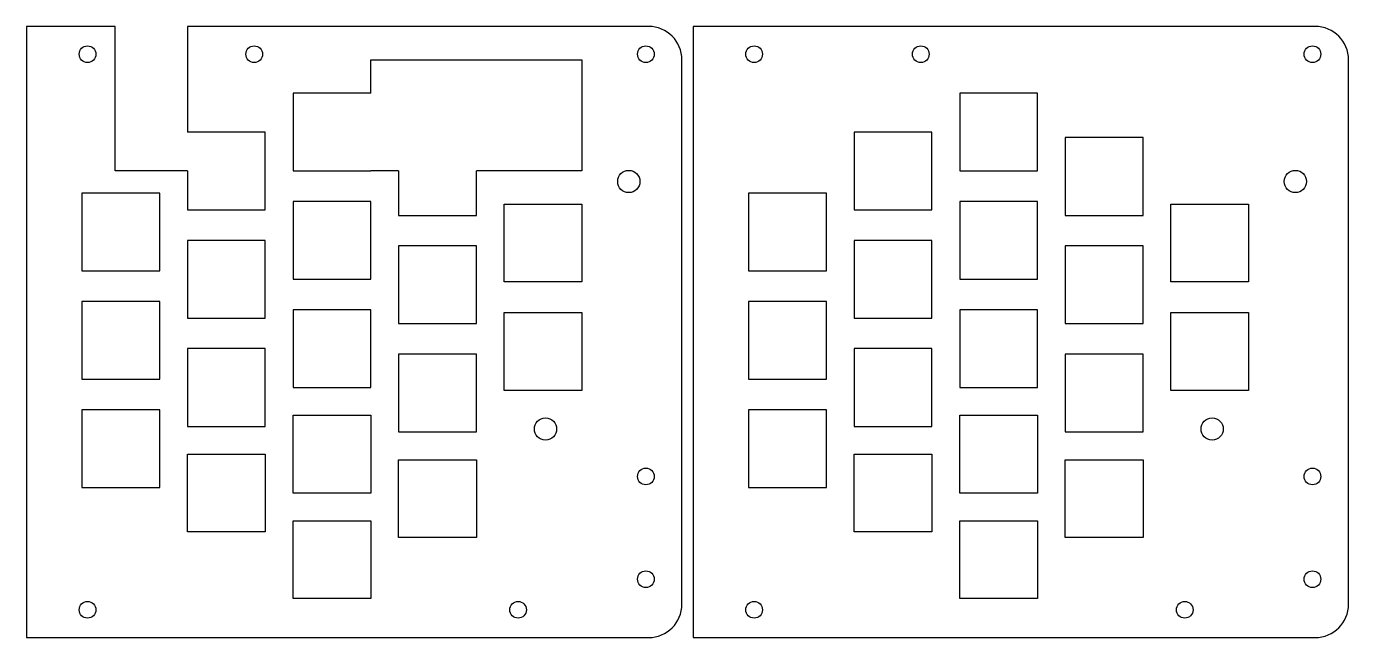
# Model space of a CAD drawing. Extents: x 5 to 243, y -115 to -5.
import ezdxf

# ---------------------------------------------------------------- set-up
doc = ezdxf.new("R2010")
doc.units = 0

# ---------------------------------------------------------------- blocks, each defined once
blk = doc.blocks.new('View0121')
at = {"color": 0, "linetype": 'BYBLOCK'}
for p, q in [((0, 110), (0, 0)), ((16, 110), (0, 110)), ((16, 84), (16, 110)), ((112, 110), (29, 110)), ((29, 110), (29, 91)), ((62, 98), (62, 104)), ((62, 104), (100, 104)), ((100, 104), (100, 84)), ((118, 6), (118, 104)), ((48, 98), (48, 84)), ((62, 98), (48, 98)), ((43, 91), (29, 91)), ((43, 77), (43, 91)), ((29, 84), (16, 84)), ((29, 84), (29, 77)), ((48, 84), (62, 84)), ((67, 84), (62, 84)), ((67, 84), (67, 76)), ((81, 76), (81, 84)), ((100, 84), (81, 84)), ((10, 80), (10, 66)), ((24, 80), (10, 80)), ((24, 66), (24, 80)), ((29, 77), (43, 77)), ((62, 78.5), (48, 78.5)), ((48, 78.5), (48, 64.5)), ((62, 64.5), (62, 78.5)), ((86, 78), (100, 78)), ((86, 64), (86, 78)), ((100, 78), (100, 64)), ((67, 76), (81, 76)), ((43, 71.5), (29, 71.5)), ((29, 71.5), (29, 57.5)), ((43, 57.5), (43, 71.5)), ((81, 70.5), (67, 70.5)), ((67, 70.5), (67, 56.5)), ((81, 56.5), (81, 70.5)), ((10, 66), (24, 66)), ((48, 64.5), (62, 64.5)), ((100, 64), (86, 64)), ((24, 60.5), (10, 60.5)), ((10, 60.5), (10, 46.5)), ((24, 46.5), (24, 60.5)), ((29, 57.5), (43, 57.5)), ((62, 59), (48, 59)), ((48, 59), (48, 45)), ((62, 45), (62, 59)), ((86, 44.5), (86, 58.5)), ((86, 58.5), (100, 58.5)), ((100, 58.5), (100, 44.5)), ((67, 56.5), (81, 56.5)), ((43, 52), (29, 52)), ((29, 52), (29, 38)), ((43, 38), (43, 52)), ((81, 51), (67, 51)), ((67, 51), (67, 37)), ((81, 37), (81, 51)), ((10, 46.5), (24, 46.5)), ((48, 45), (62, 45)), ((100, 44.5), (86, 44.5)), ((24, 41), (10, 41)), ((10, 41), (10, 27)), ((24, 27), (24, 41)), ((48, 26), (48, 40)), ((48, 40), (62, 40)), ((62, 40), (62, 26)), ((29, 38), (43, 38)), ((67, 37), (81, 37)), ((29, 19), (29, 33)), ((29, 33), (43, 33)), ((43, 33), (43, 19)), ((67, 32), (81, 32)), ((67, 18), (67, 32)), ((81, 32), (81, 18)), ((10, 27), (24, 27)), ((62, 26), (48, 26)), ((48, 7), (48, 21)), ((48, 21), (62, 21)), ((62, 21), (62, 7)), ((43, 19), (29, 19)), ((81, 18), (67, 18)), ((62, 7), (48, 7)), ((0, 0), (112, 0))]:
    blk.add_line(p, q, dxfattribs=at)
for centre, radius in [((11, 105), 1.5), ((41, 105), 1.5), ((111.5, 105), 1.5), ((108.43, 82.09), 2), ((93.44, 37.54), 2), ((111.5, 29), 1.5), ((111.5, 10.5), 1.5), ((11, 5), 1.5), ((88.5, 5), 1.5)]:
    blk.add_circle(centre, radius, dxfattribs=at)
for centre, start, end in [((112, 104), 0, 90), ((112, 6), -90, 0)]:
    blk.add_arc(centre, 6, start, end, dxfattribs=at)
blk = doc.blocks.new('View1')
at = {"color": 0, "linetype": 'BYBLOCK'}
for p, q in [((0, 110), (0, 0)), ((112, 110), (0, 110)), ((118, 6), (118, 104)), ((48, 98), (48, 84)), ((62, 98), (48, 98)), ((62, 84), (62, 98)), ((29, 91), (29, 77)), ((43, 91), (29, 91)), ((43, 77), (43, 91)), ((67, 90), (67, 76)), ((81, 90), (67, 90)), ((81, 76), (81, 90)), ((48, 84), (62, 84)), ((10, 80), (10, 66)), ((24, 80), (10, 80)), ((24, 66), (24, 80)), ((29, 77), (43, 77)), ((62, 78.5), (48, 78.5)), ((48, 78.5), (48, 64.5)), ((62, 64.5), (62, 78.5)), ((86, 78), (100, 78)), ((86, 64), (86, 78)), ((100, 78), (100, 64)), ((67, 76), (81, 76)), ((43, 71.5), (29, 71.5)), ((29, 71.5), (29, 57.5)), ((43, 57.5), (43, 71.5)), ((81, 70.5), (67, 70.5)), ((67, 70.5), (67, 56.5)), ((81, 56.5), (81, 70.5)), ((10, 66), (24, 66)), ((48, 64.5), (62, 64.5)), ((100, 64), (86, 64)), ((24, 60.5), (10, 60.5)), ((10, 60.5), (10, 46.5)), ((24, 46.5), (24, 60.5)), ((29, 57.5), (43, 57.5)), ((62, 59), (48, 59)), ((48, 59), (48, 45)), ((62, 45), (62, 59)), ((86, 44.5), (86, 58.5)), ((86, 58.5), (100, 58.5)), ((100, 58.5), (100, 44.5)), ((67, 56.5), (81, 56.5)), ((43, 52), (29, 52)), ((29, 52), (29, 38)), ((43, 38), (43, 52)), ((81, 51), (67, 51)), ((67, 51), (67, 37)), ((81, 37), (81, 51)), ((10, 46.5), (24, 46.5)), ((48, 45), (62, 45)), ((100, 44.5), (86, 44.5)), ((24, 41), (10, 41)), ((10, 41), (10, 27)), ((24, 27), (24, 41)), ((48, 40), (62, 40)), ((48, 26), (48, 40)), ((62, 40), (62, 26)), ((29, 38), (43, 38)), ((67, 37), (81, 37)), ((29, 19), (29, 33)), ((29, 33), (43, 33)), ((43, 33), (43, 19)), ((67, 18), (67, 32)), ((67, 32), (81, 32)), ((81, 32), (81, 18)), ((10, 27), (24, 27)), ((62, 26), (48, 26)), ((48, 7), (48, 21)), ((48, 21), (62, 21)), ((62, 21), (62, 7)), ((43, 19), (29, 19)), ((81, 18), (67, 18)), ((62, 7), (48, 7)), ((0, 0), (112, 0))]:
    blk.add_line(p, q, dxfattribs=at)
for centre, radius in [((11, 105), 1.5), ((41, 105), 1.5), ((111.5, 105), 1.5), ((108.43, 82.09), 2), ((93.44, 37.54), 2), ((111.5, 29), 1.5), ((111.5, 10.5), 1.5), ((11, 5), 1.5), ((88.5, 5), 1.5)]:
    blk.add_circle(centre, radius, dxfattribs=at)
for centre, start, end in [((112, 104), 0, 90), ((112, 6), -90, 0)]:
    blk.add_arc(centre, 6, start, end, dxfattribs=at)

msp = doc.modelspace()

# ---------------------------------------------------------------- block references
for name, p in [('View0121', (5, -115)), ('View1', (125, -115))]:
    msp.add_blockref(name, p)

doc.saveas('drawing.dxf')
